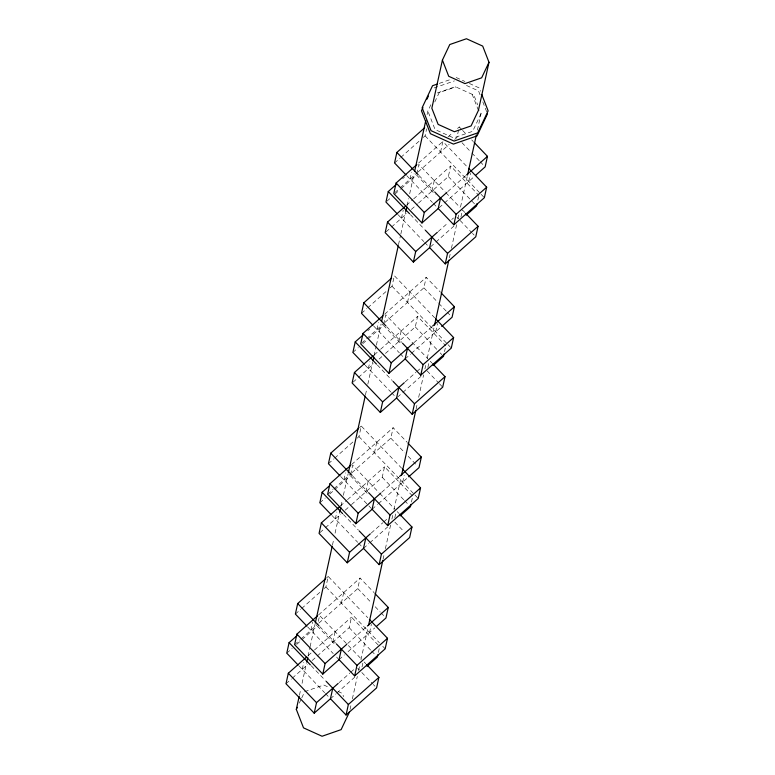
<?xml version="1.0" encoding="UTF-8"?>
<svg xmlns="http://www.w3.org/2000/svg" width="775" height="775" viewBox="0 0 775 775"><rect width="100%" height="100%" fill="white"/><g stroke="black" fill="none" stroke-linecap="round" stroke-linejoin="round"><path stroke-width="0.58" stroke-dasharray="3.88 2.91" d="M302.26 669.329L303.8 662.305M310.853 630.23L312.654 622.044M335.313 518.95L336.863 511.936M343.916 479.861L345.456 472.837M368.377 368.58L369.917 361.567M376.979 329.491L378.52 322.468M401.44 218.211L403.242 210.025M410.033 179.112L411.583 172.098M299.441 695.194L300.748 689.285M302.047 683.366L306.464 663.264M308.024 656.173L309.845 647.9M310.107 646.708L315.047 624.243M332.465 545.019L333.763 539.109M335.062 533.2L339.741 511.917M341.039 505.998L342.337 500.088M343.383 495.361L348.062 474.077M365.48 394.853L366.778 388.934M367.815 384.206L372.756 361.741M374.054 355.832L376.137 346.367M376.398 345.185L381.077 323.902M398.495 244.677L400.578 235.213M400.84 234.031L405.78 211.565M407.078 205.656L408.638 198.565M409.675 193.828L414.092 173.726M427.093 114.603L427.877 111.058L431.326 103.753M318.331 621.385L319.62 615.534L361.634 659.38M324.105 588.564L325.907 586.966L328.213 576.445L367.747 617.685M350.629 474.523L352.683 465.165L378.946 492.571M357.168 438.195L358.961 436.596L361.276 426.066L401.634 468.177M383.683 324.153L385.747 314.795L427.761 358.641M390.232 287.816L392.024 286.227L394.339 275.697L434.698 317.808M416.747 173.784L418.8 164.426L445.063 191.822M423.286 137.446L425.088 135.858L426.628 128.834M332.785 642.213L335.1 631.693M341.378 603.115L343.693 592.594M365.848 491.844L368.164 481.323M374.441 452.745L376.757 442.225M398.912 341.475L401.227 330.944M407.505 302.376L409.82 291.855M431.966 191.105L434.281 180.575M440.568 152.007L442.883 141.486L467.761 167.439M312.131 660.552L349.176 627.663L351.482 617.142L379.682 646.563M318.932 623.052L357.769 588.574L360.084 578.043L374.18 592.749M351.482 504.603L382.23 477.293L384.545 466.773L412.736 496.184M351.995 472.682L390.832 438.195L393.138 427.674L407.243 442.38M385.437 353.439L415.293 326.924L417.609 316.403L445.799 345.815M385.059 322.313L423.886 287.825L426.202 277.305L440.297 292.01M418.5 203.06L448.357 176.555L450.672 166.024L478.863 195.445M461.755 129.532L459.265 126.935L456.95 137.456L454.363 139.752M350.029 709.522L351.075 704.795M352.373 698.876L357.314 676.41M358.612 670.501L359.91 664.592M360.947 659.854L368.232 626.752M383.044 559.347L384.09 554.619M385.388 548.71L390.59 525.053M391.888 519.143L392.925 514.416M393.971 509.688L401.247 476.577M416.068 409.171L417.105 404.443M418.665 397.352L423.605 374.887M424.903 368.968L425.688 365.422M427.248 358.331L434 327.583M449.345 257.823L450.12 254.278M451.428 248.358L456.62 224.711M457.918 218.802L458.965 214.074M460.524 206.973L467.286 176.235M477.419 130.113L481.062 113.557L479.793 110.302M362.012 666.955L363.039 662.276M369.578 632.536L371.38 624.35M394.814 517.758L396.103 511.907M402.642 482.166L404.182 475.153M427.877 367.389L429.156 361.537M435.695 331.797L437.497 323.611M460.931 217.01L462.481 209.996L464.942 212.563M468.759 181.428L470.561 173.242M378.394 652.405L379.421 647.726M411.457 502.035L412.484 497.356M444.521 351.666L445.286 348.159M477.836 200.124L478.601 196.618M434.775 101.99L439.183 92.661L455.874 86.868M481.062 113.557L472.673 131.304L453.617 137.921L435.066 129.541L427.877 111.058M299.286 703.119L301.262 698.943M301.756 697.897L304.711 691.639L323.766 685.023L329.22 687.483M394.552 162.963L399.948 158.178M400.84 157.383L419.701 140.643M418.636 163.012L442.883 141.486M448.057 136.884L452.368 133.058M457.541 128.466L459.265 126.935M402.642 178.773L404.434 177.184M394.688 192.743L399.202 188.742M400.103 187.938L417.221 172.738M418.113 171.943L449.19 144.353M386.861 201.267L391.346 197.276M394.94 194.089L400.326 189.303M401.227 188.509L416.495 174.956L435.288 194.564M406.449 205.297L412.736 199.718M413.627 198.913L450.672 166.024M386.086 231.841L390.6 227.831M391.511 227.036L406.827 213.425M411.322 209.444L417.599 203.864M447.727 191.628L465.688 175.683M439.125 207.739L443.62 203.748M444.511 202.953L473.932 176.836M438.233 231.522L448.115 222.754M451.699 219.567L453.501 217.969M430.532 246.838L435.017 242.846M435.918 242.052L453.879 226.106M361.499 313.332L366.885 308.547M367.776 307.752L386.638 291.012M384.681 314.175L426.202 277.305M367.786 330.741L369.578 329.152M361.625 343.122L384.158 323.107M352.896 352.431L358.282 347.646M362.778 343.664L367.263 339.673M368.164 338.878L383.431 325.326L401.392 344.071M374.286 354.873L379.673 350.087M380.573 349.283L417.609 316.403M353.032 382.211L357.546 378.21M358.447 377.406L373.763 363.795M379.149 359.019L381.852 356.626M413.772 342.802L431.723 326.856M405.17 358.903L410.556 354.127M411.457 353.323L440.868 327.205M405.17 381.891L415.952 372.329M416.843 371.525L420.438 368.338M359.484 427.664L361.276 426.066M397.468 397.207L401.963 393.216M402.855 392.421L421.716 375.681M328.435 463.702L333.822 458.926M334.722 458.122L353.574 441.382M351.618 464.545L393.138 427.674M327.66 494.295L333.076 489.48M333.977 488.676L351.094 473.477M319.843 502.801L325.229 498.015M329.714 494.033L349.467 476.489M340.322 506.036L346.609 500.456M347.51 499.662L384.545 466.773M319.968 532.59L324.483 528.579M325.384 527.775L340.709 514.174M345.195 510.183L350.581 505.397M381.6 492.367L398.67 477.226M372.107 509.272L377.493 504.496M378.394 503.692L407.815 477.574M371.215 533.064L382.889 522.699M383.78 521.904L387.374 518.708M326.42 578.034L328.213 576.445M363.514 548.371L368.9 543.585M369.801 542.791L387.752 526.845M295.372 614.071L300.758 609.295M301.659 608.491L320.511 591.751M318.554 614.914L360.084 578.043M294.597 644.664L300.012 639.85M300.923 639.046L318.041 623.846M286.779 653.17L292.165 648.384M296.651 644.403L301.146 640.412M302.047 639.617L316.413 626.859M308.159 655.611L313.546 650.826M314.447 650.031L351.482 617.142M286.004 683.753L291.419 678.948M292.32 678.144L307.646 664.543M347.646 643.541L366.507 626.801M339.043 659.651L344.429 654.865M348.023 651.678L374.751 627.944M339.053 682.639L349.825 673.068M350.726 672.274L354.311 669.087M330.45 698.74L335.837 693.964M336.738 693.16L354.698 677.214M439.289 83.38L451.68 79.079M434.126 87.953L454.392 80.91M437.381 92.922L455.312 86.693L473.874 95.083L477.681 104.867M456.175 77.51L464.952 81.482M469.34 83.458L479.212 87.924L480.481 91.198M466.482 85.473L478.543 90.927L480.674 96.391M337.958 691.436L342.317 693.402L343.587 696.667M462.578 130.394L466.724 134.724M471.704 139.907L473.36 141.641M461.929 142.648L471.045 152.171M471.878 153.033L479.338 160.822M480.171 161.684L483.484 165.143M425.088 135.858L480.258 193.421M481.081 194.283L484.365 197.703M448.357 176.555L474.891 204.242M445.896 192.694L459.992 207.4M418.984 175.508L433.913 191.086M456.843 217.058L458.509 218.792M460.166 220.526L471.655 232.519M472.479 233.372L474.126 235.087M406.778 175.712L432.421 202.478M433.254 203.341L436.567 206.809M410.392 214.607L424.487 229.322M398.185 214.811L423.828 241.577M424.661 242.439L427.974 245.898M423.886 287.825L437.991 302.541M438.815 303.403L446.284 311.192M447.107 312.054L450.42 315.522M392.024 286.227L447.194 343.79M448.018 344.652L451.302 348.082M415.293 326.924L436.858 349.418M440.171 352.887L441.827 354.611M430.241 361.228L431.878 362.942M386.754 326.75L401.683 342.327M427.103 370.896L438.602 382.889M439.415 383.741L442.699 387.171M373.715 326.081L399.367 352.848M400.191 353.71L403.513 357.178M377.328 364.977L392.257 380.554M365.122 365.18L390.765 391.947M391.598 392.809L394.911 396.267M390.832 438.195L404.928 452.91M408.241 456.368L417.367 465.891M358.961 436.596L414.131 494.159M414.954 495.022L418.238 498.451M382.23 477.293L403.794 499.797M404.618 500.66L408.764 504.98M379.769 493.433L394.698 509.01M397.178 511.597L398.815 513.312M352.858 476.257L367.786 491.825M350.368 475.695L367.505 493.578M394.863 522.118L403.891 531.543M340.651 476.46L371.273 508.41M343.441 514.484L358.36 530.061M332.058 515.549L357.711 542.316M358.534 543.178L362.681 547.508M357.769 588.574L371.864 603.279M375.177 606.738L380.157 611.93M380.99 612.802L384.303 616.261M325.907 586.966L379.43 642.824M382.714 646.243L385.175 648.82M349.176 627.663L370.731 650.167M371.564 651.029L374.877 654.488M364.114 661.966L365.761 663.681M319.804 626.626L335.556 643.066M317.304 626.064L335.275 644.81M357.662 668.176L359.319 669.9M361.799 672.497L372.475 683.627M373.298 684.49L374.935 686.204M307.597 626.83L333.24 653.587M336.563 657.055L338.22 658.779M311.201 665.725L325.306 680.431M298.995 665.928L324.647 692.685M325.471 693.548L329.617 697.878M482.796 101.854L487.049 112.772M472.12 94.211L478.417 110.399"/><path stroke-width="1.16" d="M297.174 635.471L289.094 642.649L286.779 653.17L298.181 665.076M325.519 578.838L297.687 603.551L295.372 614.071L306.784 625.977M329.336 485.896L322.148 492.28L319.843 502.801L331.245 514.707M358.583 428.459L330.751 453.181L328.435 463.702L339.838 475.608M363.291 334.732L355.212 341.901L352.896 352.431L364.308 364.327M391.646 278.089L363.814 302.812L361.499 313.332L372.901 325.238M396.354 184.363L388.275 191.532L385.96 202.062L397.362 213.958M424.71 127.72L396.868 152.443L394.552 162.963L405.964 174.869M306.367 657.2L288.319 673.233L286.004 683.753L314.195 713.174L330.45 698.74L332.766 688.219M317.653 615.718L296.912 634.134L294.597 644.664L322.787 674.085L339.043 659.651L341.358 649.121M339.431 506.831L321.373 522.863L319.067 533.384L347.258 562.805L363.514 548.371L365.829 537.85M350.717 465.349L329.976 483.765L327.66 494.295L355.851 523.706L372.107 509.272L374.422 498.751M373.385 355.667L354.437 372.494L352.121 383.015L380.322 412.436L396.577 398.001L398.883 387.481M382.879 315.774L363.029 333.395L360.724 343.916L388.914 373.337L405.17 358.903L407.485 348.382M405.548 206.092L387.5 222.115L385.185 232.645L413.375 262.066L429.631 247.632L431.946 237.102M416.843 164.6L396.093 183.026L393.778 193.547L421.978 222.968L438.233 208.533L440.549 198.013M349.515 711.886L341.126 729.633L322.071 736.25L303.519 727.861L296.321 709.387L299.189 696.376M306.726 662.083L307.762 657.355M315.299 623.061L332.204 546.201M339.741 511.917L340.777 507.179M348.324 472.895L365.219 396.035M373.017 360.559L373.802 357.013M381.6 321.538L398.234 245.859M405.78 211.565L406.817 206.838M414.615 171.362L425.795 120.522M442.418 60.092L431.84 108.209L438.137 124.388L454.392 131.731L471.074 125.938L478.417 110.399L488.996 62.281L482.699 46.093L466.453 38.75L449.762 44.543L442.418 60.092L448.715 76.27L464.971 83.613L481.653 77.82L488.996 62.281M314.195 713.174L316.51 702.654L338.152 683.434M322.787 674.085L325.103 663.555L346.745 644.335M347.258 562.805L349.573 552.284L370.314 533.859M355.851 523.706L358.166 513.186L380.709 493.171M380.322 412.436L382.627 401.905L404.279 382.695M388.914 373.337L391.23 362.816L412.872 343.596M413.375 262.066L415.691 251.536L437.332 232.326M421.978 222.968L424.293 212.447L446.826 192.432M330.45 698.74L346.057 715.025L348.363 704.494L378.897 677.389L366.575 664.533M339.043 659.651L354.65 675.926L356.965 665.405L387.49 638.29L369.404 619.419M363.514 548.371L379.111 564.655L381.426 554.125L411.961 527.019L399.638 514.164M372.107 509.272L387.713 525.557L390.019 515.026L420.554 487.921L402.467 469.049M396.577 398.001L412.174 414.286L414.489 403.756L445.015 376.65L432.702 363.795M405.17 358.903L420.767 375.187L423.082 364.657L453.617 337.551L435.521 318.68M429.631 247.632L445.238 263.907L447.553 253.386L478.078 226.281L465.765 213.425M438.233 208.533L453.83 224.818L456.146 214.287L486.671 187.182L468.584 168.301M368.493 625.57L382.792 560.528M401.508 475.395L415.807 410.363M434.523 325.219L448.822 260.187M467.538 175.053L476.383 134.84M377.88 654.749L377.367 657.084L367.021 666.277M375.003 593.621L388.275 607.464L385.96 617.985L376.476 626.413M410.944 504.38L410.43 506.714L400.074 515.908M408.067 443.252L421.338 457.095L419.023 467.616L408.677 476.809M443.998 354.001L443.484 356.345L433.138 365.529M441.13 292.882L454.402 306.726L452.087 317.246L441.731 326.44M477.061 203.631L476.548 205.976L466.201 215.159M474.193 142.503L487.456 156.347L485.14 166.877L475.656 175.305M378.897 677.389L376.582 687.919L346.057 715.025M387.49 638.29L385.175 648.82L354.65 675.926M411.961 527.019L409.646 537.54L379.111 564.655M420.554 487.921L418.238 498.451L387.713 525.557M445.015 376.65L442.699 387.171L412.174 414.286M453.617 337.551L451.302 348.082L420.767 375.187M478.078 226.281L475.763 236.801L445.238 263.907M486.671 187.182L484.365 197.703L453.83 224.818M422.956 107.609L421.464 110.757L430.387 133.688L453.414 144.102L477.061 135.887L487.465 113.857M426.918 99.219L428.401 96.071M296.321 709.387L297.309 707.294M466.579 174.888L487.456 156.347M432.624 326.052L454.402 306.726M399.561 476.422L421.338 457.095M367.398 625.997L388.275 607.464M437.042 84.165L432.537 85.725L422.123 107.754L431.055 130.684L454.082 141.089L477.72 132.874L488.134 110.854L481.759 94.472M396.868 152.443L418.151 174.646M434.736 191.948L456.146 214.287M396.093 183.026L424.293 212.447M388.275 191.532L409.558 213.745M425.31 230.185L447.553 253.386M387.5 222.115L415.691 251.536M363.814 302.812L385.921 325.887M402.506 343.189L423.082 364.657M363.029 333.395L391.23 362.816M355.212 341.901L376.495 364.114M393.08 381.416L414.489 403.756M354.437 372.494L382.627 401.905M330.751 453.181L352.034 475.385M368.619 492.697L390.019 515.026M329.976 483.765L358.166 513.186M322.148 492.28L342.608 513.622M359.193 530.923L381.426 554.125M321.373 522.863L349.573 552.284M297.687 603.551L318.971 625.754M336.389 643.928L356.965 665.405M296.912 634.134L325.103 663.555M289.094 642.649L310.378 664.853M326.13 681.293L348.363 704.494M288.319 673.233L316.51 702.654"/></g></svg>
